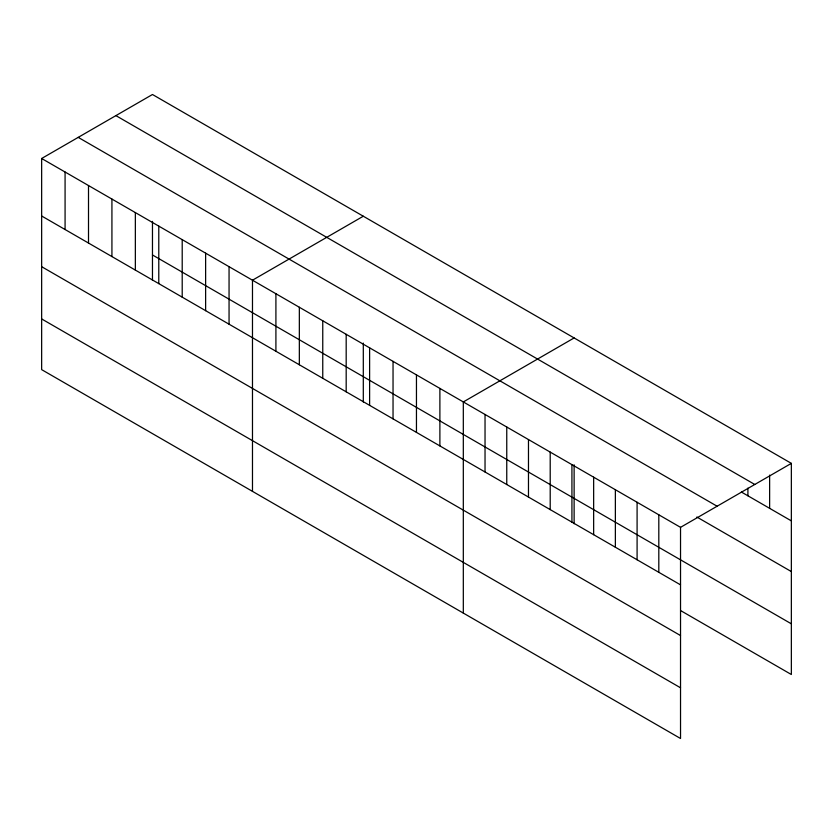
<?xml version="1.0" encoding="UTF-8"?>
<svg xmlns="http://www.w3.org/2000/svg" width="833" height="833" viewBox="0 0 833 833"><rect width="100%" height="100%" fill="white"/><g stroke="black" fill="none" stroke-linecap="round" stroke-linejoin="round"><path stroke-width="1.25" d="M41.65 158.489L680.53 527.341L680.53 738.496L41.65 369.633L41.65 158.489L152.47 94.504L791.35 463.367L791.35 674.511L680.571 610.558M363.303 216.226L252.482 280.211L252.482 491.355M574.124 337.948L463.315 401.933L463.315 613.088M680.53 527.341L791.35 463.367M115.902 115.62L754.781 484.473M741.391 492.032L791.35 520.875M78.219 137.372L717.098 506.225M696.857 517.022L791.35 571.573M152.47 254.96L791.35 623.813M41.65 215.997L680.53 584.849M41.65 266.695L680.53 635.558M41.65 318.935L680.53 687.787M769.63 475.102L769.63 508.328M747.909 488.128L747.909 495.791M658.809 514.804L658.809 572.313M637.089 502.257L637.089 559.766M615.368 489.721L615.368 547.229M593.648 477.174L593.648 534.692M574.124 464.824L574.124 523.749M571.927 464.637L571.927 522.145M550.207 452.09L550.207 509.609M528.476 439.553L528.476 497.062M506.756 427.017L506.756 484.525M485.035 414.47L485.035 471.978M439.886 388.407L439.886 445.915M416.458 374.881L416.458 432.389M393.041 361.355L393.041 418.864M369.613 347.83L369.613 405.338M363.303 343.102L363.303 402.027M346.184 334.304L346.184 391.812M322.756 320.778L322.756 378.297M299.339 307.252L299.339 364.771M275.91 293.737L275.91 351.245M229.054 266.685L229.054 324.193M205.626 253.159L205.626 310.667M182.208 239.633L182.208 297.142M158.78 226.107L158.78 283.616M152.47 221.38L152.47 280.305M135.352 212.582L135.352 270.09M111.924 199.056L111.924 256.574M88.506 185.53L88.506 243.049M65.078 172.014L65.078 229.523"/></g></svg>
